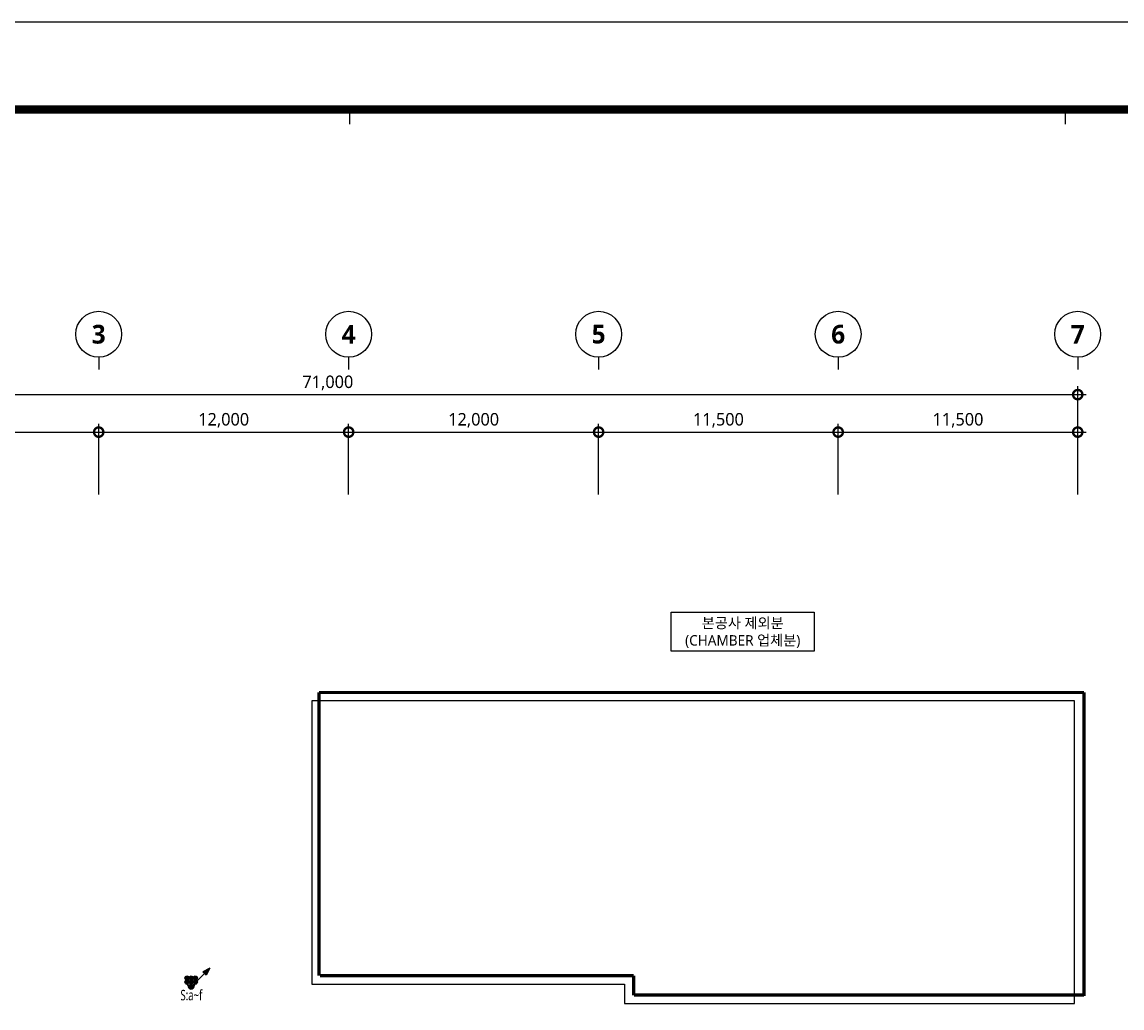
# Model space of a CAD drawing. Header units: millimetres. Extents: x -168200 to 504600, y -244718 to -125918.
# Drawn here: x 62279 to 115086, y -173261 to -125918 of the extents above; entities that cross this region are included whole.
import ezdxf
from ezdxf.enums import TextEntityAlignment as Align

# ---------------------------------------------------------------- set-up
doc = ezdxf.new("R2010")
doc.units = ezdxf.units.MM
doc.set_wipeout_variables(frame=1)
doc.linetypes.add('PHANTOM', pattern=[2.5, 1.25, -0.25, 0.25, -0.25, 0.25, -0.25])
doc.layers.get('Defpoints').update_dxf_attribs({"color": 167})
for name, color, linetype in [('arch', 8, 'Continuous'), ('REV', 1, 'Continuous'), ('S', 4, 'Continuous'), ('SECT', 2, 'Continuous'), ('SYM', 3, 'Continuous'), ('SYM-BUB', 3, 'Continuous'), ('XR-FORM-EE$0$XR-SHEET-SHT', 5, 'Continuous')]:
    doc.layers.add(name, color=color, linetype=linetype)
doc.layers.add('XR-FORM-EE$0$XR-SHEET-TEMP', color=171, linetype='Continuous', plot=False)
doc.styles.add('$0$스타일1', font='malgun.ttf')
doc.styles.add('arch', font='malgun.ttf')
doc.styles.add('GHS', font='malgun.ttf')
doc.styles.add('스타일1', font='malgun.ttf')
doc.styles.add('스타일2', font='malgunbd.ttf')
doc.dimstyles.new('CJA', dxfattribs={"dimscale": 300, "dimtxt": 2.7, "dimasz": 1, "dimexe": 2, "dimexo": 3, "dimgap": 1, "dimtad": 1, "dimdec": 0, "dimzin": 1, "dimdsep": 46, "dimlunit": 6, "dimtxsty": '$0$스타일1', "dimblk": 'CJDOT', "dimcen": 0.09, "dimdle": 1, "dimclrd": 256, "dimclre": 256, "dimclrt": 3, "dimadec": 0, "dimazin": 0, "dimtfac": 1, "dimtdec": 0, "dimtix": 1, "dimtmove": 2, "dimatfit": 3, "dimldrblk": 'CJDOT', "dimfxl": 1, "dimtolj": 1, "dimtzin": 1, "dimarcsym": 0})

# ---------------------------------------------------------------- blocks, each defined once
blk = doc.blocks.new('XR-FORM-EE', base_point=(461, 408))
at = {"layer": 'XR-FORM-EE$0$XR-SHEET-SHT', "color": 5}
blk.add_lwpolyline([(0, 118800), (168200, 118800), (168200, 0), (0, 0)], close=True, dxfattribs=at)
at = {"layer": 'XR-FORM-EE$0$XR-SHEET-SHT', "color": 5, "const_width": 400}
blk.add_lwpolyline([(9300, 114600), (163900, 114600), (163900, 4200), (9300, 4200)], close=True, dxfattribs=at)
at = {"layer": 'XR-FORM-EE$0$XR-SHEET-TEMP'}
for p, q in [((78000, 114600), (78000, 113900)), ((112350, 114600), (112350, 113900))]:
    blk.add_line(p, q, dxfattribs=at)
blk = doc.blocks.new('_DotSmall')
at = {"color": 0, "linetype": 'ByBlock', "const_width": 0.5}
blk.add_lwpolyline([(-0.0625, 0, 1), (0.0625, 0, 1)], format="xyb", close=True, dxfattribs=at)
blk = doc.blocks.new('*D443')
at = {"layer": 'arch', "color": 7, "lineweight": -2, "transparency": 16777216}
for p, q in [((41961, -148609), (41961, -143409)), ((112961, -148609), (112961, -143409)), ((41561, -143809), (113361, -143809))]:
    blk.add_line(p, q, dxfattribs=at)
at = {"layer": 'Defpoints', "color": 0, "transparency": 16777216}
for p in [(112961, -143809), (41961, -149209), (112961, -149209)]:
    blk.add_point(p, dxfattribs=at)
at = {"layer": 'arch', "color": 7, "lineweight": -2, "transparency": 16777216, "xscale": 900, "yscale": 900, "zscale": 900, "rotation": 180}
blk.add_blockref('_DotSmall', (41961, -143809), dxfattribs=at)
at = {"layer": 'arch', "color": 7, "lineweight": -2, "transparency": 16777216, "xscale": 900, "yscale": 900, "zscale": 900}
blk.add_blockref('_DotSmall', (112961, -143809), dxfattribs=at)
at = {"layer": 'arch', "color": 3, "transparency": 16777216, "insert": (76961, -143247), "char_height": 600, "attachment_point": 5, "style": '스타일1'}
blk.add_mtext('\\A1;71,000', dxfattribs=at)
blk = doc.blocks.new('CJDOT')
blk.add_line((-2, 0), (2, 0))
at = {"const_width": 0.5}
blk.add_lwpolyline([(-0.25, 0, 1), (0.25, 0, 1)], format="xyb", close=True, dxfattribs=at)
blk = doc.blocks.new('*D444')
at = {"layer": 'arch', "color": 7, "lineweight": -2, "transparency": 16777216}
for p, q in [((101461, -148609), (101461, -145209)), ((112961, -148609), (112961, -145209)), ((101061, -145609), (113361, -145609))]:
    blk.add_line(p, q, dxfattribs=at)
at = {"layer": 'Defpoints', "color": 0, "transparency": 16777216}
for p in [(112961, -145609), (101461, -149209), (112961, -149209)]:
    blk.add_point(p, dxfattribs=at)
at = {"layer": 'arch', "color": 7, "lineweight": -2, "transparency": 16777216, "xscale": 900, "yscale": 900, "zscale": 900, "rotation": 180}
blk.add_blockref('_DotSmall', (101461, -145609), dxfattribs=at)
at = {"layer": 'arch', "color": 7, "lineweight": -2, "transparency": 16777216, "xscale": 900, "yscale": 900, "zscale": 900}
blk.add_blockref('_DotSmall', (112961, -145609), dxfattribs=at)
at = {"layer": 'arch', "color": 3, "transparency": 16777216, "insert": (107211, -145047), "char_height": 600, "attachment_point": 5, "style": '스타일1'}
blk.add_mtext('\\A1;11,500', dxfattribs=at)
blk = doc.blocks.new('*D445')
at = {"layer": 'arch', "color": 7, "lineweight": -2, "transparency": 16777216}
for p, q in [((89961, -148609), (89961, -145209)), ((101461, -148609), (101461, -145209)), ((89561, -145609), (101861, -145609))]:
    blk.add_line(p, q, dxfattribs=at)
at = {"layer": 'Defpoints', "color": 0, "transparency": 16777216}
for p in [(101461, -145609), (89961, -149209), (101461, -149209)]:
    blk.add_point(p, dxfattribs=at)
at = {"layer": 'arch', "color": 7, "lineweight": -2, "transparency": 16777216, "xscale": 900, "yscale": 900, "zscale": 900, "rotation": 180}
blk.add_blockref('_DotSmall', (89961, -145609), dxfattribs=at)
at = {"layer": 'arch', "color": 7, "lineweight": -2, "transparency": 16777216, "xscale": 900, "yscale": 900, "zscale": 900}
blk.add_blockref('_DotSmall', (101461, -145609), dxfattribs=at)
at = {"layer": 'arch', "color": 3, "transparency": 16777216, "insert": (95711, -145047), "char_height": 600, "attachment_point": 5, "style": '스타일1'}
blk.add_mtext('\\A1;11,500', dxfattribs=at)
blk = doc.blocks.new('*D446')
at = {"layer": 'arch', "color": 7, "lineweight": -2, "transparency": 16777216}
for p, q in [((77961, -148609), (77961, -145209)), ((89961, -148609), (89961, -145209)), ((77561, -145609), (90361, -145609))]:
    blk.add_line(p, q, dxfattribs=at)
at = {"layer": 'Defpoints', "color": 0, "transparency": 16777216}
for p in [(89961, -145609), (77961, -149209), (89961, -149209)]:
    blk.add_point(p, dxfattribs=at)
at = {"layer": 'arch', "color": 7, "lineweight": -2, "transparency": 16777216, "xscale": 900, "yscale": 900, "zscale": 900, "rotation": 180}
blk.add_blockref('_DotSmall', (77961, -145609), dxfattribs=at)
at = {"layer": 'arch', "color": 7, "lineweight": -2, "transparency": 16777216, "xscale": 900, "yscale": 900, "zscale": 900}
blk.add_blockref('_DotSmall', (89961, -145609), dxfattribs=at)
at = {"layer": 'arch', "color": 3, "transparency": 16777216, "insert": (83961, -145047), "char_height": 600, "attachment_point": 5, "style": '스타일1'}
blk.add_mtext('\\A1;12,000', dxfattribs=at)
blk = doc.blocks.new('*D447')
at = {"layer": 'arch', "color": 7, "lineweight": -2, "transparency": 16777216}
for p, q in [((65961, -148609), (65961, -145209)), ((77961, -148609), (77961, -145209)), ((65561, -145609), (78361, -145609))]:
    blk.add_line(p, q, dxfattribs=at)
at = {"layer": 'Defpoints', "color": 0, "transparency": 16777216}
for p in [(77961, -145609), (65961, -149209), (77961, -149209)]:
    blk.add_point(p, dxfattribs=at)
at = {"layer": 'arch', "color": 7, "lineweight": -2, "transparency": 16777216, "xscale": 900, "yscale": 900, "zscale": 900, "rotation": 180}
blk.add_blockref('_DotSmall', (65961, -145609), dxfattribs=at)
at = {"layer": 'arch', "color": 7, "lineweight": -2, "transparency": 16777216, "xscale": 900, "yscale": 900, "zscale": 900}
blk.add_blockref('_DotSmall', (77961, -145609), dxfattribs=at)
at = {"layer": 'arch', "color": 3, "transparency": 16777216, "insert": (71961, -145047), "char_height": 600, "attachment_point": 5, "style": '스타일1'}
blk.add_mtext('\\A1;12,000', dxfattribs=at)
blk = doc.blocks.new('*D448')
at = {"layer": 'arch', "color": 7, "lineweight": -2, "transparency": 16777216}
for p, q in [((53961, -148609), (53961, -145209)), ((65961, -148609), (65961, -145209)), ((53561, -145609), (66361, -145609))]:
    blk.add_line(p, q, dxfattribs=at)
at = {"layer": 'Defpoints', "color": 0, "transparency": 16777216}
for p in [(65961, -145609), (53961, -149209), (65961, -149209)]:
    blk.add_point(p, dxfattribs=at)
at = {"layer": 'arch', "color": 7, "lineweight": -2, "transparency": 16777216, "xscale": 900, "yscale": 900, "zscale": 900, "rotation": 180}
blk.add_blockref('_DotSmall', (53961, -145609), dxfattribs=at)
at = {"layer": 'arch', "color": 7, "lineweight": -2, "transparency": 16777216, "xscale": 900, "yscale": 900, "zscale": 900}
blk.add_blockref('_DotSmall', (65961, -145609), dxfattribs=at)
at = {"layer": 'arch', "color": 3, "transparency": 16777216, "insert": (59961, -145047), "char_height": 600, "attachment_point": 5, "style": '스타일1'}
blk.add_mtext('\\A1;12,000', dxfattribs=at)
blk = doc.blocks.new('NEW_BUB')
at = {"layer": 'SYM-BUB', "color": 6}
blk.add_line((0, 3), (0, 0), dxfattribs=at)
blk.add_circle((0, 8.5), 5.5, dxfattribs=at)
at = {"layer": 'SYM-BUB', "color": 3, "style": '스타일2'}
blk.add_attdef('X', text='', height=4.5, dxfattribs=at).set_placement((0, 8.5), align=Align.MIDDLE)
blk = doc.blocks.new('H7-2')
at = {"layer": 'SYM'}
for points in [[(-225, 0, 1), (-75, 0, 1)], [(-75, 0, 1), (75, 0, 1)], [(75, 0, 1), (225, 0, 1)]]:
    blk.add_hatch(color=6, dxfattribs=at).paths.add_polyline_path(points)
for centre in [(-150, 0), (0, 0), (150, 0)]:
    blk.add_circle(centre, 75, dxfattribs=at)
at = {"layer": 'SYM', "color": 4}
for centre in [(-75, 54), (75, 54)]:
    blk.add_arc(centre, 77.9, 15.5714, 164.4286, dxfattribs=at)
blk = doc.blocks.new('H7')
at = {"layer": 'SYM'}
blk.add_hatch(color=6, dxfattribs=at).paths.add_polyline_path([(-75, 0, 1), (75, 0, 1)])
blk.add_circle((0, 0), 75, dxfattribs=at)
blk = doc.blocks.new('A$C07382CB1')
at = {"layer": 'SYM'}
blk.add_hatch(color=5, dxfattribs=at).paths.add_polyline_path([(393, 501), (447, 447), (501, 393), (624, 624)])
h = blk.add_hatch(color=5, dxfattribs=at)
edge = h.paths.add_edge_path()
edge.add_ellipse((0, 0), major_axis=(61.9, 61.9), ratio=1, start_angle=45, end_angle=225, ccw=False)
edge.add_ellipse((0, 0), major_axis=(61.9, 61.9), ratio=1, start_angle=225, end_angle=405, ccw=False)
for p, q in [((62, 62), (624, 624)), ((624, 624), (393, 501)), ((393, 501), (447, 447)), ((501, 393), (447, 447)), ((624, 624), (501, 393))]:
    blk.add_line(p, q, dxfattribs=at)
blk.add_circle((0, 0), 87.5, dxfattribs=at)
blk = doc.blocks.new('D8')
at = {"layer": 'SYM', "xscale": 0.00742857142770663, "yscale": 0.00742857142770663, "zscale": 0.00742857142770663}
blk.add_blockref('A$C07382CB1', (0, 0), dxfattribs=at)

msp = doc.modelspace()

# ---------------------------------------------------------------- linework, layer by layer
at = {"layer": 'SECT', "linetype": 'PHANTOM'}
for points in [[(76536, -158109.3, 150, 150, 0), (113261, -158109.3, 0, 0, 0)], [(76536, -158109.3, 150, 150, 0), (76536, -171709.3, 0, 0, 0)], [(101762.4, -158109.3, 150, 150, 0), (101762.4, -158074.5, 0, 0, 0)], [(113261, -172684.3, 150, 150, 0), (113261, -158109.3, 0, 0, 0)], [(91640.8, -171709.3, 150, 150, 0), (76583.3, -171709.3, 0, 0, 0)], [(91640.8, -172649.5, 150, 150, 0), (91640.8, -171709.3, 0, 0, 0)], [(113261, -172634.3, 150, 150, 0), (91661, -172634.3, 0, 0, 0)], [(113261, -172634.3, 150, 150, 0), (91661, -172634.3, 0, 0, 0)]]:
    msp.add_lwpolyline(points, format="xyseb", dxfattribs=at)
at = {"layer": 'SYM', "color": 6}
msp.add_lwpolyline([(93443, -154255.4), (100315.5, -154255.4), (100315.5, -156129.1), (93443, -156129.1)], close=True, dxfattribs=at)
at = {"layer": 'SYM', "color": 5}
msp.add_lwpolyline([(76200, -172117.7), (91200, -172117.7), (91200, -173042.7), (112800, -173042.7), (112800, -158517.7), (76200, -158517.7)], close=True, dxfattribs=at)

# ---------------------------------------------------------------- block references
at = {"layer": 'arch'}
msp.add_blockref('XR-FORM-EE', (461, -244309.3), dxfattribs=at)
at = {"layer": 'arch', "xscale": 200.0000000000001, "yscale": 200.0000000000001, "zscale": 200.0000000000001}
for p, values in [((65961, -142609.3), {'X': '3'}), ((77961, -142609.3), {'X': '4'}), ((89961, -142609.3), {'X': '5'}), ((101461, -142609.3), {'X': '6'}), ((112961, -142609.3), {'X': '7'})]:
    msp.add_blockref('NEW_BUB', p, dxfattribs=at).add_auto_attribs(values)
at = {"layer": 'S', "xscale": 192.3077051587188, "yscale": 192.3077051587188, "zscale": 192.3077051587188}
msp.add_blockref('D8', (70400, -172242.7), dxfattribs=at)
at = {"layer": 'S', "xscale": 1.333333333333333, "yscale": 1.333333333333333, "zscale": 1.333333333333333}
for name, p, rotation in [('H7', (70200, -171817.7), 89.99999999999999), ('H7-2', (70400, -172017.7), 180), ('H7', (70400, -171817.7), 89.99999999999999), ('H7', (70600, -171817.7), 89.99999999999999)]:
    msp.add_blockref(name, p, dxfattribs=dict(at, rotation=rotation))

# ---------------------------------------------------------------- texts
at = {"layer": 'SYM', "style": 'arch', "width": 0.7}
msp.add_text('S:a~f', height=500, dxfattribs=at).set_placement((70411, -172627.8), align=Align.MIDDLE)

# ---------------------------------------------------------------- dimensions: what is measured, and where the dimension line sits
at = {"layer": 'arch'}
dim = msp.add_linear_dim(base=(112961, -143809.3), p1=(41961, -149209.3), p2=(112961, -149209.3), angle=180, dimstyle='CJA', override={"dimscale": 200, "dimtxt": 3, "dimasz": 4.5, "dimtxsty": '스타일1', "dimblk1": 'DotSmall', "dimblk2": 'DotSmall', "dimsah": 1, "dimdle": 2, "dimclrd": 7, "dimclre": 7}, dxfattribs=at)
dim.commit()
dim.dimension.update_dxf_attribs({"geometry": '*D443', "text_midpoint": (76961, -143247.3), "dimtype": 160})
for base, p1, p2, picture, middle in [((65961, -145609.3), (53961, -149209.3), (65961, -149209.3), '*D448', (59961, -145047.3)), ((77961, -145609.3), (65961, -149209.3), (77961, -149209.3), '*D447', (71961, -145047.3)), ((89961, -145609.3), (77961, -149209.3), (89961, -149209.3), '*D446', (83961, -145047.3)), ((101461, -145609.3), (89961, -149209.3), (101461, -149209.3), '*D445', (95711, -145047.3)), ((112961, -145609.3), (101461, -149209.3), (112961, -149209.3), '*D444', (107211, -145047.3))]:
    dim = msp.add_linear_dim(base=base, p1=p1, p2=p2, dimstyle='CJA', override={"dimscale": 200, "dimtxt": 3, "dimasz": 4.5, "dimtxsty": '스타일1', "dimblk1": 'DotSmall', "dimblk2": 'DotSmall', "dimsah": 1, "dimdle": 2, "dimclrd": 7, "dimclre": 7}, dxfattribs=at)
    dim.commit()
    dim.dimension.update_dxf_attribs({"geometry": picture, "text_midpoint": middle})

# ---------------------------------------------------------------- next in the draw order: wipeouts: each hides what was drawn before it
msp.add_wipeout([(93443, -154255.4), (100315.5, -154255.4), (100315.5, -156129.1), (93443, -156129.1)]).dxf.layer = 'REV'

# ---------------------------------------------------------------- next in the draw order: linework, layer by layer
at = {"layer": 'SYM', "color": 6}
msp.add_lwpolyline([(93443, -154255.4), (100315.5, -154255.4), (100315.5, -156129.1), (93443, -156129.1)], close=True, dxfattribs=at)

# ---------------------------------------------------------------- next in the draw order: texts
at = {"layer": 'SYM', "style": 'GHS'}
for s, p in [('본공사 제외분', (96879.3, -154776)), ('(CHAMBER 업체분)', (96879.3, -155608))]:
    msp.add_text(s, height=500, dxfattribs=at).set_placement(p, align=Align.MIDDLE_CENTER)

doc.saveas('drawing.dxf')
